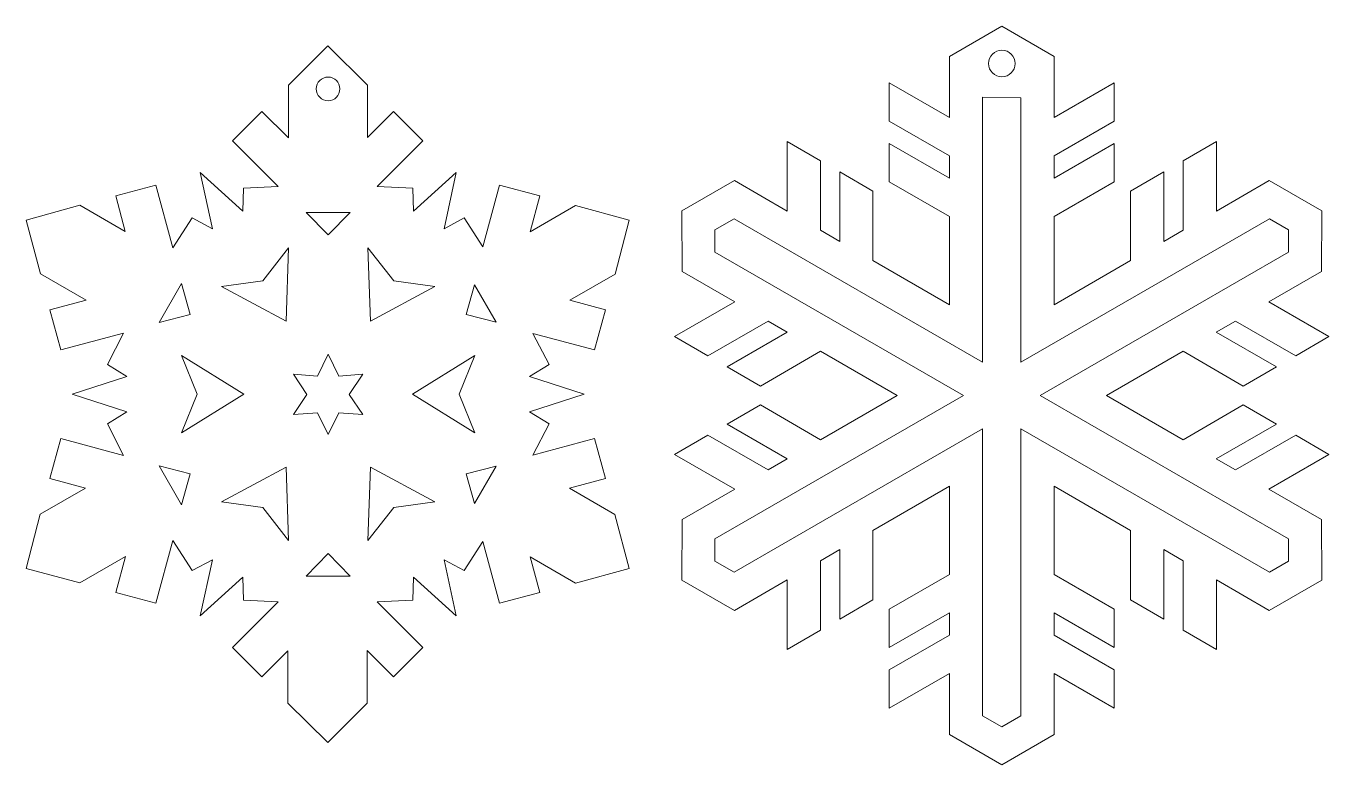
# Model space of a CAD drawing. Header units: millimetres. Extents: x -103 to 102, y -103 to 103.
# Drawn here: x 40 to 101.7, y -103.3 to -68.3 of the extents above; entities that cross this region are included whole.
import ezdxf

# ---------------------------------------------------------------- set-up
doc = ezdxf.new("R2010")
doc.units = ezdxf.units.MM
doc.header["$MEASUREMENT"] = 0
doc.layers.add('layer 1', color=7, linetype='Continuous')

msp = doc.modelspace()

# ---------------------------------------------------------------- linework, layer by layer
at = {"layer": 'layer 1', "color": 231, "lineweight": 9}
for points, knots in [([(98.8499, -90.2668), (98.8499, -90.2668), (101.7023, -88.621), (101.7023, -88.621), (101.7023, -88.621), (101.7023, -88.621), (100.1288, -87.7125), (100.1288, -87.7125), (100.1288, -87.7125), (100.1288, -87.7125), (97.2764, -89.3584), (97.2764, -89.3584), (97.2764, -89.3584), (97.2764, -89.3584), (96.3622, -88.8305), (96.3622, -88.8305), (96.3622, -88.8305), (96.3622, -88.8305), (99.2132, -87.1839), (99.2132, -87.1839), (99.2132, -87.1839), (99.2132, -87.1839), (97.64, -86.2757), (97.64, -86.2757), (97.64, -86.2757), (97.64, -86.2757), (94.789, -87.9223), (94.789, -87.9223), (94.789, -87.9223), (94.789, -87.9223), (91.1641, -85.8296), (91.1641, -85.8296), (91.1641, -85.8296), (91.1641, -85.8296), (94.789, -83.7368), (94.789, -83.7368), (94.789, -83.7368), (94.789, -83.7368), (97.6401, -85.3834), (97.6401, -85.3834), (97.6401, -85.3834), (97.6401, -85.3834), (99.2132, -84.4751), (99.2132, -84.4751), (99.2132, -84.4751), (99.2132, -84.4751), (96.3621, -82.8284), (96.3621, -82.8284), (96.3621, -82.8284), (96.3621, -82.8284), (97.2764, -82.3007), (97.2764, -82.3007), (97.2764, -82.3007), (97.2764, -82.3007), (100.1288, -83.9466), (100.1288, -83.9466), (100.1288, -83.9466), (100.1288, -83.9466), (101.7023, -83.038), (101.7023, -83.038), (101.7023, -83.038), (101.7023, -83.038), (98.8499, -81.3922), (98.8499, -81.3922), (98.8499, -81.3922), (98.8499, -81.3922), (101.3511, -79.9481), (101.3511, -79.9481), (101.3511, -79.9481), (101.3511, -79.9481), (101.3585, -77.0763), (101.3585, -77.0763), (101.3585, -77.0763), (101.3585, -77.0763), (98.8702, -75.6509), (98.8702, -75.6509), (98.8702, -75.6509), (98.8702, -75.6509), (96.3689, -77.095), (96.3689, -77.095), (96.3689, -77.095), (96.3689, -77.095), (96.3696, -73.8018), (96.3696, -73.8018), (96.3696, -73.8018), (96.3696, -73.8018), (94.7962, -74.7104), (94.7962, -74.7104), (94.7962, -74.7104), (94.7962, -74.7104), (94.7953, -78.0035), (94.7953, -78.0035), (94.7953, -78.0035), (94.7953, -78.0035), (93.8811, -78.5313), (93.8811, -78.5313), (93.8811, -78.5313), (93.8811, -78.5313), (93.8805, -75.239), (93.8805, -75.239), (93.8805, -75.239), (93.8805, -75.239), (92.3074, -76.1472), (92.3074, -76.1472), (92.3074, -76.1472), (92.3074, -76.1472), (92.308, -79.4396), (92.308, -79.4396), (92.308, -79.4396), (92.308, -79.4396), (88.6832, -81.5324), (88.6832, -81.5324), (88.6832, -81.5324), (88.6832, -81.5324), (88.6832, -77.3469), (88.6832, -77.3469), (88.6832, -77.3469), (88.6832, -77.3469), (91.5347, -75.7011), (91.5347, -75.7011), (91.5347, -75.7011), (91.5347, -75.7011), (91.5347, -73.8848), (91.5347, -73.8848), (91.5347, -73.8848), (91.5347, -73.8848), (88.6832, -75.5304), (88.6832, -75.5304), (88.6832, -75.5304), (88.6832, -75.5304), (88.6832, -74.4748), (88.6832, -74.4748), (88.6832, -74.4748), (88.6832, -74.4748), (91.5347, -72.8275), (91.5347, -72.8275), (91.5347, -72.8275), (91.5347, -72.8275), (91.5347, -71.0105), (91.5347, -71.0105), (91.5347, -71.0105), (91.5347, -71.0105), (88.6832, -72.6578), (88.6832, -72.6578), (88.6832, -72.6578), (88.6832, -72.6578), (88.6832, -69.7697), (88.6832, -69.7697), (88.6832, -69.7697), (88.6832, -69.7697), (86.1999, -68.3274), (86.1999, -68.3274), (86.1999, -68.3274), (86.1999, -68.3274), (83.7213, -69.7697), (83.7213, -69.7697), (83.7213, -69.7697), (83.7213, -69.7697), (83.7213, -72.6578), (83.7213, -72.6578), (83.7213, -72.6578), (83.7213, -72.6578), (80.8697, -71.0105), (80.8697, -71.0105), (80.8697, -71.0105), (80.8697, -71.0105), (80.8697, -72.8275), (80.8697, -72.8275), (80.8697, -72.8275), (80.8697, -72.8275), (83.7213, -74.4748), (83.7213, -74.4748), (83.7213, -74.4748), (83.7213, -74.4748), (83.7213, -75.5304), (83.7213, -75.5304), (83.7213, -75.5304), (83.7213, -75.5304), (80.8697, -73.8848), (80.8697, -73.8848), (80.8697, -73.8848), (80.8697, -73.8848), (80.8697, -75.7011), (80.8697, -75.7011), (80.8697, -75.7011), (80.8697, -75.7011), (83.7213, -77.3469), (83.7213, -77.3469), (83.7213, -77.3469), (83.7213, -77.3469), (83.7213, -81.5325), (83.7213, -81.5325), (83.7213, -81.5325), (83.7213, -81.5325), (80.0965, -79.4397), (80.0965, -79.4397), (80.0965, -79.4397), (80.0965, -79.4397), (80.097, -76.1473), (80.097, -76.1473), (80.097, -76.1473), (80.097, -76.1473), (78.5239, -75.239), (78.5239, -75.239), (78.5239, -75.239), (78.5239, -75.239), (78.5234, -78.5314), (78.5234, -78.5314), (78.5234, -78.5314), (78.5234, -78.5314), (77.6091, -78.0036), (77.6091, -78.0036), (77.6091, -78.0036), (77.6091, -78.0036), (77.6083, -74.7104), (77.6083, -74.7104), (77.6083, -74.7104), (77.6083, -74.7104), (76.0348, -73.802), (76.0348, -73.802), (76.0348, -73.802), (76.0348, -73.802), (76.0356, -77.0951), (76.0356, -77.0951), (76.0356, -77.0951), (76.0356, -77.0951), (73.5343, -75.6511), (73.5343, -75.6511), (73.5343, -75.6511), (73.5343, -75.6511), (71.0437, -77.0806), (71.0437, -77.0806), (71.0437, -77.0806), (71.0437, -77.0806), (71.0534, -79.9483), (71.0534, -79.9483), (71.0534, -79.9483), (71.0534, -79.9483), (73.5547, -81.3923), (73.5547, -81.3923), (73.5547, -81.3923), (73.5547, -81.3923), (70.7023, -83.0382), (70.7023, -83.0382), (70.7023, -83.0382), (70.7023, -83.0382), (72.2758, -83.9466), (72.2758, -83.9466), (72.2758, -83.9466), (72.2758, -83.9466), (75.1281, -82.3007), (75.1281, -82.3007), (75.1281, -82.3007), (75.1281, -82.3007), (76.0423, -82.8286), (76.0423, -82.8286), (76.0423, -82.8286), (76.0423, -82.8286), (73.1914, -84.4753), (73.1914, -84.4753), (73.1914, -84.4753), (73.1914, -84.4753), (74.7645, -85.3835), (74.7645, -85.3835), (74.7645, -85.3835), (74.7645, -85.3835), (77.6155, -83.7368), (77.6155, -83.7368), (77.6155, -83.7368), (77.6155, -83.7368), (81.2403, -85.8296), (81.2403, -85.8296), (81.2403, -85.8296), (81.2403, -85.8296), (77.6155, -87.9223), (77.6155, -87.9223), (77.6155, -87.9223), (77.6155, -87.9223), (74.7645, -86.2758), (74.7645, -86.2758), (74.7645, -86.2758), (74.7645, -86.2758), (73.1914, -87.1839), (73.1914, -87.1839), (73.1914, -87.1839), (73.1914, -87.1839), (76.0423, -88.8306), (76.0423, -88.8306), (76.0423, -88.8306), (76.0423, -88.8306), (75.1281, -89.3585), (75.1281, -89.3585), (75.1281, -89.3585), (75.1281, -89.3585), (72.2758, -87.7125), (72.2758, -87.7125), (72.2758, -87.7125), (72.2758, -87.7125), (70.7023, -88.621), (70.7023, -88.621), (70.7023, -88.621), (70.7023, -88.621), (73.5547, -90.2669), (73.5547, -90.2669), (73.5547, -90.2669), (73.5547, -90.2669), (71.0534, -91.7111), (71.0534, -91.7111), (71.0534, -91.7111), (71.0534, -91.7111), (71.0461, -94.5827), (71.0461, -94.5827), (71.0461, -94.5827), (71.0461, -94.5827), (73.5344, -96.0081), (73.5344, -96.0081), (73.5344, -96.0081), (73.5344, -96.0081), (76.0356, -94.5641), (76.0356, -94.5641), (76.0356, -94.5641), (76.0356, -94.5641), (76.0348, -97.8572), (76.0348, -97.8572), (76.0348, -97.8572), (76.0348, -97.8572), (77.6083, -96.9487), (77.6083, -96.9487), (77.6083, -96.9487), (77.6083, -96.9487), (77.6091, -93.6556), (77.6091, -93.6556), (77.6091, -93.6556), (77.6091, -93.6556), (78.5234, -93.1278), (78.5234, -93.1278), (78.5234, -93.1278), (78.5234, -93.1278), (78.5239, -96.4202), (78.5239, -96.4202), (78.5239, -96.4202), (78.5239, -96.4202), (80.097, -95.5119), (80.097, -95.5119), (80.097, -95.5119), (80.097, -95.5119), (80.0965, -92.2196), (80.0965, -92.2196), (80.0965, -92.2196), (80.0965, -92.2196), (83.7213, -90.1267), (83.7213, -90.1267), (83.7213, -90.1267), (83.7213, -90.1267), (83.7214, -94.3124), (83.7214, -94.3124), (83.7214, -94.3124), (83.7214, -94.3124), (80.8697, -95.958), (80.8697, -95.958), (80.8697, -95.958), (80.8697, -95.958), (80.8697, -97.7745), (80.8697, -97.7745), (80.8697, -97.7745), (80.8697, -97.7745), (83.7214, -96.1288), (83.7214, -96.1288), (83.7214, -96.1288), (83.7214, -96.1288), (83.7214, -97.1845), (83.7214, -97.1845), (83.7214, -97.1845), (83.7214, -97.1845), (80.8697, -98.8317), (80.8697, -98.8317), (80.8697, -98.8317), (80.8697, -98.8317), (80.8697, -100.6487), (80.8697, -100.6487), (80.8697, -100.6487), (80.8697, -100.6487), (83.7214, -99.0014), (83.7214, -99.0014), (83.7214, -99.0014), (83.7214, -99.0014), (83.7214, -101.8896), (83.7214, -101.8896), (83.7214, -101.8896), (83.7214, -101.8896), (86.2046, -103.3318), (86.2046, -103.3318), (86.2046, -103.3318), (86.2046, -103.3318), (88.6832, -101.8896), (88.6832, -101.8896), (88.6832, -101.8896), (88.6832, -101.8896), (88.6832, -99.0014), (88.6832, -99.0014), (88.6832, -99.0014), (88.6832, -99.0014), (91.5347, -100.6487), (91.5347, -100.6487), (91.5347, -100.6487), (91.5347, -100.6487), (91.5347, -98.8317), (91.5347, -98.8317), (91.5347, -98.8317), (91.5347, -98.8317), (88.6832, -97.1845), (88.6832, -97.1845), (88.6832, -97.1845), (88.6832, -97.1845), (88.6832, -96.1288), (88.6832, -96.1288), (88.6832, -96.1288), (88.6832, -96.1288), (91.5347, -97.7745), (91.5347, -97.7745), (91.5347, -97.7745), (91.5347, -97.7745), (91.5347, -95.958), (91.5347, -95.958), (91.5347, -95.958), (91.5347, -95.958), (88.6832, -94.3123), (88.6832, -94.3123), (88.6832, -94.3123), (88.6832, -94.3123), (88.6832, -90.1267), (88.6832, -90.1267), (88.6832, -90.1267), (88.6832, -90.1267), (92.308, -92.2194), (92.308, -92.2194), (92.308, -92.2194), (92.308, -92.2194), (92.3076, -95.5119), (92.3076, -95.5119), (92.3076, -95.5119), (92.3076, -95.5119), (93.8807, -96.4202), (93.8807, -96.4202), (93.8807, -96.4202), (93.8807, -96.4202), (93.8812, -93.1277), (93.8812, -93.1277), (93.8812, -93.1277), (93.8812, -93.1277), (94.7955, -93.6556), (94.7955, -93.6556), (94.7955, -93.6556), (94.7955, -93.6556), (94.7962, -96.9487), (94.7962, -96.9487), (94.7962, -96.9487), (94.7962, -96.9487), (96.3697, -97.8572), (96.3697, -97.8572), (96.3697, -97.8572), (96.3697, -97.8572), (96.3689, -94.5641), (96.3689, -94.5641), (96.3689, -94.5641), (96.3689, -94.5641), (98.8702, -96.0081), (98.8702, -96.0081), (98.8702, -96.0081), (98.8702, -96.0081), (101.3609, -94.5786), (101.3609, -94.5786), (101.3609, -94.5786), (101.3609, -94.5786), (101.3511, -91.7109), (101.3511, -91.7109), (101.3511, -91.7109), (101.3511, -91.7109), (98.8499, -90.2668), (98.8499, -90.2668)], [0, 0, 0, 0, 0.0082645, 0.0082645, 0.0082645, 0.0082645, 0.0165289, 0.0165289, 0.0165289, 0.0165289, 0.0247934, 0.0247934, 0.0247934, 0.0247934, 0.0330579, 0.0330579, 0.0330579, 0.0330579, 0.0413223, 0.0413223, 0.0413223, 0.0413223, 0.0495868, 0.0495868, 0.0495868, 0.0495868, 0.0578512, 0.0578512, 0.0578512, 0.0578512, 0.0661157, 0.0661157, 0.0661157, 0.0661157, 0.0743802, 0.0743802, 0.0743802, 0.0743802, 0.0826446, 0.0826446, 0.0826446, 0.0826446, 0.0909091, 0.0909091, 0.0909091, 0.0909091, 0.0991736, 0.0991736, 0.0991736, 0.0991736, 0.107438, 0.107438, 0.107438, 0.107438, 0.1157025, 0.1157025, 0.1157025, 0.1157025, 0.1239669, 0.1239669, 0.1239669, 0.1239669, 0.1322314, 0.1322314, 0.1322314, 0.1322314, 0.1404959, 0.1404959, 0.1404959, 0.1404959, 0.1487603, 0.1487603, 0.1487603, 0.1487603, 0.1570248, 0.1570248, 0.1570248, 0.1570248, 0.1652893, 0.1652893, 0.1652893, 0.1652893, 0.1735537, 0.1735537, 0.1735537, 0.1735537, 0.1818182, 0.1818182, 0.1818182, 0.1818182, 0.1900826, 0.1900826, 0.1900826, 0.1900826, 0.1983471, 0.1983471, 0.1983471, 0.1983471, 0.2066116, 0.2066116, 0.2066116, 0.2066116, 0.214876, 0.214876, 0.214876, 0.214876, 0.2231405, 0.2231405, 0.2231405, 0.2231405, 0.231405, 0.231405, 0.231405, 0.231405, 0.2396694, 0.2396694, 0.2396694, 0.2396694, 0.2479339, 0.2479339, 0.2479339, 0.2479339, 0.2561983, 0.2561983, 0.2561983, 0.2561983, 0.2644628, 0.2644628, 0.2644628, 0.2644628, 0.2727273, 0.2727273, 0.2727273, 0.2727273, 0.2809917, 0.2809917, 0.2809917, 0.2809917, 0.2892562, 0.2892562, 0.2892562, 0.2892562, 0.2975207, 0.2975207, 0.2975207, 0.2975207, 0.3057851, 0.3057851, 0.3057851, 0.3057851, 0.3140496, 0.3140496, 0.3140496, 0.3140496, 0.322314, 0.322314, 0.322314, 0.322314, 0.3305785, 0.3305785, 0.3305785, 0.3305785, 0.338843, 0.338843, 0.338843, 0.338843, 0.3471074, 0.3471074, 0.3471074, 0.3471074, 0.3553719, 0.3553719, 0.3553719, 0.3553719, 0.3636364, 0.3636364, 0.3636364, 0.3636364, 0.3719008, 0.3719008, 0.3719008, 0.3719008, 0.3801653, 0.3801653, 0.3801653, 0.3801653, 0.3884298, 0.3884298, 0.3884298, 0.3884298, 0.3966942, 0.3966942, 0.3966942, 0.3966942, 0.4049587, 0.4049587, 0.4049587, 0.4049587, 0.4132231, 0.4132231, 0.4132231, 0.4132231, 0.4214876, 0.4214876, 0.4214876, 0.4214876, 0.4297521, 0.4297521, 0.4297521, 0.4297521, 0.4380165, 0.4380165, 0.4380165, 0.4380165, 0.446281, 0.446281, 0.446281, 0.446281, 0.4545455, 0.4545455, 0.4545455, 0.4545455, 0.4628099, 0.4628099, 0.4628099, 0.4628099, 0.4710744, 0.4710744, 0.4710744, 0.4710744, 0.4793388, 0.4793388, 0.4793388, 0.4793388, 0.4876033, 0.4876033, 0.4876033, 0.4876033, 0.4958678, 0.4958678, 0.4958678, 0.4958678, 0.5041322, 0.5041322, 0.5041322, 0.5041322, 0.5123967, 0.5123967, 0.5123967, 0.5123967, 0.5206612, 0.5206612, 0.5206612, 0.5206612, 0.5289256, 0.5289256, 0.5289256, 0.5289256, 0.5371901, 0.5371901, 0.5371901, 0.5371901, 0.5454545, 0.5454545, 0.5454545, 0.5454545, 0.553719, 0.553719, 0.553719, 0.553719, 0.5619835, 0.5619835, 0.5619835, 0.5619835, 0.5702479, 0.5702479, 0.5702479, 0.5702479, 0.5785124, 0.5785124, 0.5785124, 0.5785124, 0.5867769, 0.5867769, 0.5867769, 0.5867769, 0.5950413, 0.5950413, 0.5950413, 0.5950413, 0.6033058, 0.6033058, 0.6033058, 0.6033058, 0.6115702, 0.6115702, 0.6115702, 0.6115702, 0.6198347, 0.6198347, 0.6198347, 0.6198347, 0.6280992, 0.6280992, 0.6280992, 0.6280992, 0.6363636, 0.6363636, 0.6363636, 0.6363636, 0.6446281, 0.6446281, 0.6446281, 0.6446281, 0.6528926, 0.6528926, 0.6528926, 0.6528926, 0.661157, 0.661157, 0.661157, 0.661157, 0.6694215, 0.6694215, 0.6694215, 0.6694215, 0.677686, 0.677686, 0.677686, 0.677686, 0.6859504, 0.6859504, 0.6859504, 0.6859504, 0.6942149, 0.6942149, 0.6942149, 0.6942149, 0.7024793, 0.7024793, 0.7024793, 0.7024793, 0.7107438, 0.7107438, 0.7107438, 0.7107438, 0.7190083, 0.7190083, 0.7190083, 0.7190083, 0.7272727, 0.7272727, 0.7272727, 0.7272727, 0.7355372, 0.7355372, 0.7355372, 0.7355372, 0.7438017, 0.7438017, 0.7438017, 0.7438017, 0.7520661, 0.7520661, 0.7520661, 0.7520661, 0.7603306, 0.7603306, 0.7603306, 0.7603306, 0.768595, 0.768595, 0.768595, 0.768595, 0.7768595, 0.7768595, 0.7768595, 0.7768595, 0.785124, 0.785124, 0.785124, 0.785124, 0.7933884, 0.7933884, 0.7933884, 0.7933884, 0.8016529, 0.8016529, 0.8016529, 0.8016529, 0.8099174, 0.8099174, 0.8099174, 0.8099174, 0.8181818, 0.8181818, 0.8181818, 0.8181818, 0.8264463, 0.8264463, 0.8264463, 0.8264463, 0.8347107, 0.8347107, 0.8347107, 0.8347107, 0.8429752, 0.8429752, 0.8429752, 0.8429752, 0.8512397, 0.8512397, 0.8512397, 0.8512397, 0.8595041, 0.8595041, 0.8595041, 0.8595041, 0.8677686, 0.8677686, 0.8677686, 0.8677686, 0.8760331, 0.8760331, 0.8760331, 0.8760331, 0.8842975, 0.8842975, 0.8842975, 0.8842975, 0.892562, 0.892562, 0.892562, 0.892562, 0.9008264, 0.9008264, 0.9008264, 0.9008264, 0.9090909, 0.9090909, 0.9090909, 0.9090909, 0.9173554, 0.9173554, 0.9173554, 0.9173554, 0.9256198, 0.9256198, 0.9256198, 0.9256198, 0.9338843, 0.9338843, 0.9338843, 0.9338843, 0.9421488, 0.9421488, 0.9421488, 0.9421488, 0.9504132, 0.9504132, 0.9504132, 0.9504132, 0.9586777, 0.9586777, 0.9586777, 0.9586777, 0.9669421, 0.9669421, 0.9669421, 0.9669421, 0.9752066, 0.9752066, 0.9752066, 0.9752066, 0.9834711, 0.9834711, 0.9834711, 0.9834711, 1, 1, 1, 1]), ([(86.2074, -69.4733), (86.5554, -69.4733), (86.8375, -69.7554), (86.8375, -70.1034), (86.8375, -70.1034), (86.8375, -70.4513), (86.5554, -70.7334), (86.2074, -70.7334), (86.2074, -70.7334), (85.8595, -70.7334), (85.5773, -70.4513), (85.5773, -70.1034), (85.5773, -70.1034), (85.5773, -69.7554), (85.8595, -69.4733), (86.2074, -69.4733)], [0, 0, 0, 0, 0.2, 0.2, 0.2, 0.2, 0.4, 0.4, 0.4, 0.4, 0.6, 0.6, 0.6, 0.6, 1, 1, 1, 1]), ([(84.3869, -85.8296), (84.3869, -85.8296), (84.3869, -85.8296), (84.3869, -85.8296), (84.3869, -85.8296), (84.3869, -85.8296), (72.6123, -79.0316), (72.6123, -79.0316), (72.6123, -79.0316), (72.6123, -79.0316), (72.6149, -77.9849), (72.6149, -77.9849), (72.6149, -77.9849), (72.6149, -77.9849), (73.5199, -77.4595), (73.5199, -77.4595), (73.5199, -77.4595), (73.5199, -77.4595), (85.2945, -84.2525), (85.2945, -84.2525), (85.2945, -84.2525), (85.2945, -84.2525), (85.2945, -71.7021), (85.2945, -71.7021), (85.2945, -71.7021), (85.2945, -71.7021), (87.1099, -71.7214), (87.1099, -71.7214), (87.1099, -71.7214), (87.1099, -71.7214), (87.1099, -84.2525), (87.1099, -84.2525), (87.1099, -84.2525), (87.1099, -84.2525), (98.8845, -77.4593), (98.8845, -77.4593), (98.8845, -77.4593), (98.8845, -77.4593), (99.7897, -77.9848), (99.7897, -77.9848), (99.7897, -77.9848), (99.7897, -77.9848), (99.7922, -79.0314), (99.7922, -79.0314), (99.7922, -79.0314), (99.7922, -79.0314), (88.0175, -85.8296), (88.0175, -85.8296), (88.0175, -85.8296), (88.0175, -85.8296), (99.7922, -92.6276), (99.7922, -92.6276), (99.7922, -92.6276), (99.7922, -92.6276), (99.7897, -93.6742), (99.7897, -93.6742), (99.7897, -93.6742), (99.7897, -93.6742), (98.8847, -94.1997), (98.8847, -94.1997), (98.8847, -94.1997), (98.8847, -94.1997), (87.1099, -87.407), (87.1099, -87.407), (87.1099, -87.407), (87.1099, -87.407), (87.1099, -100.9978), (87.1099, -100.9978), (87.1099, -100.9978), (87.1099, -100.9978), (86.2023, -101.519), (86.2023, -101.519), (86.2023, -101.519), (86.2023, -101.519), (85.2946, -100.9978), (85.2946, -100.9978), (85.2946, -100.9978), (85.2946, -100.9978), (85.2945, -87.407), (85.2945, -87.407), (85.2945, -87.407), (85.2945, -87.407), (73.5199, -94.1998), (73.5199, -94.1998), (73.5199, -94.1998), (73.5199, -94.1998), (72.6149, -93.6743), (72.6149, -93.6743), (72.6149, -93.6743), (72.6149, -93.6743), (72.6123, -92.6276), (72.6123, -92.6276), (72.6123, -92.6276), (72.6123, -92.6276), (84.3869, -85.8296), (84.3869, -85.8296)], [0, 0, 0, 0, 0.04, 0.04, 0.04, 0.04, 0.08, 0.08, 0.08, 0.08, 0.12, 0.12, 0.12, 0.12, 0.16, 0.16, 0.16, 0.16, 0.2, 0.2, 0.2, 0.2, 0.24, 0.24, 0.24, 0.24, 0.28, 0.28, 0.28, 0.28, 0.32, 0.32, 0.32, 0.32, 0.36, 0.36, 0.36, 0.36, 0.4, 0.4, 0.4, 0.4, 0.44, 0.44, 0.44, 0.44, 0.48, 0.48, 0.48, 0.48, 0.52, 0.52, 0.52, 0.52, 0.56, 0.56, 0.56, 0.56, 0.6, 0.6, 0.6, 0.6, 0.64, 0.64, 0.64, 0.64, 0.68, 0.68, 0.68, 0.68, 0.72, 0.72, 0.72, 0.72, 0.76, 0.76, 0.76, 0.76, 0.8, 0.8, 0.8, 0.8, 0.84, 0.84, 0.84, 0.84, 0.88, 0.88, 0.88, 0.88, 0.92, 0.92, 0.92, 0.92, 1, 1, 1, 1])]:
    msp.add_open_spline(points, degree=3, knots=knots, dxfattribs=at)
at = {"layer": 'layer 1', "color": 242, "lineweight": 9}
for points, knots in [([(68.5566, -94.0188), (68.5566, -94.0188), (67.8758, -91.474), (67.8758, -91.474), (67.8758, -91.474), (67.8758, -91.474), (65.7162, -90.2271), (65.7162, -90.2271), (65.7162, -90.2271), (65.7162, -90.2271), (67.4248, -89.7694), (67.4248, -89.7694), (67.4248, -89.7694), (67.4248, -89.7694), (66.9148, -87.866), (66.9148, -87.866), (66.9148, -87.866), (66.9148, -87.866), (63.9907, -88.6494), (63.9907, -88.6494), (63.9907, -88.6494), (63.9907, -88.6494), (64.7528, -87.17), (64.7528, -87.17), (64.7528, -87.17), (64.7528, -87.17), (63.8255, -86.5994), (63.8255, -86.5994), (63.8255, -86.5994), (63.8255, -86.5994), (66.4171, -85.7673), (66.4171, -85.7673), (66.4171, -85.7673), (66.4171, -85.7673), (63.8255, -84.9351), (63.8255, -84.9351), (63.8255, -84.9351), (63.8255, -84.9351), (64.7528, -84.3645), (64.7528, -84.3645), (64.7528, -84.3645), (64.7528, -84.3645), (63.9924, -82.8885), (63.9924, -82.8885), (63.9924, -82.8885), (63.9924, -82.8885), (66.9148, -83.6715), (66.9148, -83.6715), (66.9148, -83.6715), (66.9148, -83.6715), (67.4248, -81.7681), (67.4248, -81.7681), (67.4248, -81.7681), (67.4248, -81.7681), (65.7413, -81.317), (65.7413, -81.317), (65.7413, -81.317), (65.7413, -81.317), (67.885, -80.0793), (67.885, -80.0793), (67.885, -80.0793), (67.885, -80.0793), (68.5566, -77.5187), (68.5566, -77.5187), (68.5566, -77.5187), (68.5566, -77.5187), (66.0124, -76.8358), (66.0124, -76.8358), (66.0124, -76.8358), (66.0124, -76.8358), (63.8527, -78.0828), (63.8527, -78.0828), (63.8527, -78.0828), (63.8527, -78.0828), (64.3106, -76.3741), (64.3106, -76.3741), (64.3106, -76.3741), (64.3106, -76.3741), (62.4071, -75.8641), (62.4071, -75.8641), (62.4071, -75.8641), (62.4071, -75.8641), (61.6237, -78.7878), (61.6237, -78.7878), (61.6237, -78.7878), (61.6237, -78.7878), (60.7368, -77.4087), (60.7368, -77.4087), (60.7368, -77.4087), (60.7368, -77.4087), (59.779, -77.9265), (59.779, -77.9265), (59.779, -77.9265), (59.779, -77.9265), (60.3542, -75.2661), (60.3542, -75.2661), (60.3542, -75.2661), (60.3542, -75.2661), (58.3377, -77.0944), (58.3377, -77.0944), (58.3377, -77.0944), (58.3377, -77.0944), (58.3072, -76.006), (58.3072, -76.006), (58.3072, -76.006), (58.3072, -76.006), (56.6168, -75.9249), (56.6168, -75.9249), (56.6168, -75.9249), (56.6168, -75.9249), (58.7745, -73.767), (58.7745, -73.767), (58.7745, -73.767), (58.7745, -73.767), (57.3813, -72.3737), (57.3813, -72.3737), (57.3813, -72.3737), (57.3813, -72.3737), (56.1489, -73.6061), (56.1489, -73.6061), (56.1489, -73.6061), (56.1489, -73.6061), (56.1489, -71.1307), (56.1489, -71.1307), (56.1489, -71.1307), (56.1489, -71.1307), (54.2672, -69.2689), (54.2672, -69.2689), (54.2672, -69.2689), (54.2672, -69.2689), (52.4037, -71.1307), (52.4037, -71.1307), (52.4037, -71.1307), (52.4037, -71.1307), (52.4037, -73.6245), (52.4037, -73.6245), (52.4037, -73.6245), (52.4037, -73.6245), (51.1529, -72.3737), (51.1529, -72.3737), (51.1529, -72.3737), (51.1529, -72.3737), (49.7596, -73.767), (49.7596, -73.767), (49.7596, -73.767), (49.7596, -73.767), (51.9196, -75.9271), (51.9196, -75.9271), (51.9196, -75.9271), (51.9196, -75.9271), (50.2753, -76.006), (50.2753, -76.006), (50.2753, -76.006), (50.2753, -76.006), (50.2448, -77.0944), (50.2448, -77.0944), (50.2448, -77.0944), (50.2448, -77.0944), (48.2283, -75.2662), (48.2283, -75.2662), (48.2283, -75.2662), (48.2283, -75.2662), (48.8034, -77.9265), (48.8034, -77.9265), (48.8034, -77.9265), (48.8034, -77.9265), (47.8456, -77.4088), (47.8456, -77.4088), (47.8456, -77.4088), (47.8456, -77.4088), (46.9247, -78.8409), (46.9247, -78.8409), (46.9247, -78.8409), (46.9247, -78.8409), (46.127, -75.8643), (46.127, -75.8643), (46.127, -75.8643), (46.127, -75.8643), (44.2238, -76.3742), (44.2238, -76.3742), (44.2238, -76.3742), (44.2238, -76.3742), (44.6749, -78.0578), (44.6749, -78.0578), (44.6749, -78.0578), (44.6749, -78.0578), (42.5311, -76.8202), (42.5311, -76.8202), (42.5311, -76.8202), (42.5311, -76.8202), (39.9777, -77.5188), (39.9777, -77.5188), (39.9777, -77.5188), (39.9777, -77.5188), (40.6584, -80.0635), (40.6584, -80.0635), (40.6584, -80.0635), (40.6584, -80.0635), (42.8181, -81.3104), (42.8181, -81.3104), (42.8181, -81.3104), (42.8181, -81.3104), (41.1095, -81.7682), (41.1095, -81.7682), (41.1095, -81.7682), (41.1095, -81.7682), (41.6196, -83.6716), (41.6196, -83.6716), (41.6196, -83.6716), (41.6196, -83.6716), (44.5981, -82.8735), (44.5981, -82.8735), (44.5981, -82.8735), (44.5981, -82.8735), (43.83, -84.3645), (43.83, -84.3645), (43.83, -84.3645), (43.83, -84.3645), (44.7572, -84.9351), (44.7572, -84.9351), (44.7572, -84.9351), (44.7572, -84.9351), (42.1655, -85.7673), (42.1655, -85.7673), (42.1655, -85.7673), (42.1655, -85.7673), (44.7572, -86.5995), (44.7572, -86.5995), (44.7572, -86.5995), (44.7572, -86.5995), (43.83, -87.1701), (43.83, -87.1701), (43.83, -87.1701), (43.83, -87.1701), (44.5998, -88.6646), (44.5998, -88.6646), (44.5998, -88.6646), (44.5998, -88.6646), (41.6196, -87.866), (41.6196, -87.866), (41.6196, -87.866), (41.6196, -87.866), (41.1095, -89.7694), (41.1095, -89.7694), (41.1095, -89.7694), (41.1095, -89.7694), (42.793, -90.2205), (42.793, -90.2205), (42.793, -90.2205), (42.793, -90.2205), (40.6492, -91.4582), (40.6492, -91.4582), (40.6492, -91.4582), (40.6492, -91.4582), (39.9777, -94.0188), (39.9777, -94.0188), (39.9777, -94.0188), (39.9777, -94.0188), (42.5219, -94.7017), (42.5219, -94.7017), (42.5219, -94.7017), (42.5219, -94.7017), (44.6815, -93.4548), (44.6815, -93.4548), (44.6815, -93.4548), (44.6815, -93.4548), (44.2238, -95.1634), (44.2238, -95.1634), (44.2238, -95.1634), (44.2238, -95.1634), (46.127, -95.6733), (46.127, -95.6733), (46.127, -95.6733), (46.127, -95.6733), (46.9252, -92.6944), (46.9252, -92.6944), (46.9252, -92.6944), (46.9252, -92.6944), (47.8458, -94.1258), (47.8458, -94.1258), (47.8458, -94.1258), (47.8458, -94.1258), (48.8037, -93.6081), (48.8037, -93.6081), (48.8037, -93.6081), (48.8037, -93.6081), (48.2285, -96.2685), (48.2285, -96.2685), (48.2285, -96.2685), (48.2285, -96.2685), (50.2449, -94.4402), (50.2449, -94.4402), (50.2449, -94.4402), (50.2449, -94.4402), (50.2755, -95.5286), (50.2755, -95.5286), (50.2755, -95.5286), (50.2755, -95.5286), (51.9226, -95.6076), (51.9226, -95.6076), (51.9226, -95.6076), (51.9226, -95.6076), (49.7596, -97.7707), (49.7596, -97.7707), (49.7596, -97.7707), (49.7596, -97.7707), (51.1529, -99.1639), (51.1529, -99.1639), (51.1529, -99.1639), (51.1529, -99.1639), (52.3854, -97.9315), (52.3854, -97.9315), (52.3854, -97.9315), (52.3854, -97.9315), (52.3854, -100.407), (52.3854, -100.407), (52.3854, -100.407), (52.3854, -100.407), (54.2672, -102.2688), (54.2672, -102.2688), (54.2672, -102.2688), (54.2672, -102.2688), (56.1306, -100.407), (56.1306, -100.407), (56.1306, -100.407), (56.1306, -100.407), (56.1306, -97.9132), (56.1306, -97.9132), (56.1306, -97.9132), (56.1306, -97.9132), (57.3813, -99.1639), (57.3813, -99.1639), (57.3813, -99.1639), (57.3813, -99.1639), (58.7748, -97.7706), (58.7748, -97.7706), (58.7748, -97.7706), (58.7748, -97.7706), (56.6138, -95.6097), (56.6138, -95.6097), (56.6138, -95.6097), (56.6138, -95.6097), (58.3072, -95.5286), (58.3072, -95.5286), (58.3072, -95.5286), (58.3072, -95.5286), (58.3377, -94.4402), (58.3377, -94.4402), (58.3377, -94.4402), (58.3377, -94.4402), (60.3542, -96.2685), (60.3542, -96.2685), (60.3542, -96.2685), (60.3542, -96.2685), (59.779, -93.6081), (59.779, -93.6081), (59.779, -93.6081), (59.779, -93.6081), (60.7369, -94.1258), (60.7369, -94.1258), (60.7369, -94.1258), (60.7369, -94.1258), (61.6232, -92.7476), (61.6232, -92.7476), (61.6232, -92.7476), (61.6232, -92.7476), (62.4072, -95.6733), (62.4072, -95.6733), (62.4072, -95.6733), (62.4072, -95.6733), (64.3106, -95.1633), (64.3106, -95.1633), (64.3106, -95.1633), (64.3106, -95.1633), (63.8595, -93.4798), (63.8595, -93.4798), (63.8595, -93.4798), (63.8595, -93.4798), (66.0033, -94.7174), (66.0033, -94.7174), (66.0033, -94.7174), (66.0033, -94.7174), (68.5566, -94.0188), (68.5566, -94.0188)], [0, 0, 0, 0, 0.0103093, 0.0103093, 0.0103093, 0.0103093, 0.0206186, 0.0206186, 0.0206186, 0.0206186, 0.0309278, 0.0309278, 0.0309278, 0.0309278, 0.0412371, 0.0412371, 0.0412371, 0.0412371, 0.0515464, 0.0515464, 0.0515464, 0.0515464, 0.0618557, 0.0618557, 0.0618557, 0.0618557, 0.0721649, 0.0721649, 0.0721649, 0.0721649, 0.0824742, 0.0824742, 0.0824742, 0.0824742, 0.0927835, 0.0927835, 0.0927835, 0.0927835, 0.1030928, 0.1030928, 0.1030928, 0.1030928, 0.1134021, 0.1134021, 0.1134021, 0.1134021, 0.1237113, 0.1237113, 0.1237113, 0.1237113, 0.1340206, 0.1340206, 0.1340206, 0.1340206, 0.1443299, 0.1443299, 0.1443299, 0.1443299, 0.1546392, 0.1546392, 0.1546392, 0.1546392, 0.1649485, 0.1649485, 0.1649485, 0.1649485, 0.1752577, 0.1752577, 0.1752577, 0.1752577, 0.185567, 0.185567, 0.185567, 0.185567, 0.1958763, 0.1958763, 0.1958763, 0.1958763, 0.2061856, 0.2061856, 0.2061856, 0.2061856, 0.2164948, 0.2164948, 0.2164948, 0.2164948, 0.2268041, 0.2268041, 0.2268041, 0.2268041, 0.2371134, 0.2371134, 0.2371134, 0.2371134, 0.2474227, 0.2474227, 0.2474227, 0.2474227, 0.257732, 0.257732, 0.257732, 0.257732, 0.2680412, 0.2680412, 0.2680412, 0.2680412, 0.2783505, 0.2783505, 0.2783505, 0.2783505, 0.2886598, 0.2886598, 0.2886598, 0.2886598, 0.2989691, 0.2989691, 0.2989691, 0.2989691, 0.3092784, 0.3092784, 0.3092784, 0.3092784, 0.3195876, 0.3195876, 0.3195876, 0.3195876, 0.3298969, 0.3298969, 0.3298969, 0.3298969, 0.3402062, 0.3402062, 0.3402062, 0.3402062, 0.3505155, 0.3505155, 0.3505155, 0.3505155, 0.3608247, 0.3608247, 0.3608247, 0.3608247, 0.371134, 0.371134, 0.371134, 0.371134, 0.3814433, 0.3814433, 0.3814433, 0.3814433, 0.3917526, 0.3917526, 0.3917526, 0.3917526, 0.4020619, 0.4020619, 0.4020619, 0.4020619, 0.4123711, 0.4123711, 0.4123711, 0.4123711, 0.4226804, 0.4226804, 0.4226804, 0.4226804, 0.4329897, 0.4329897, 0.4329897, 0.4329897, 0.443299, 0.443299, 0.443299, 0.443299, 0.4536082, 0.4536082, 0.4536082, 0.4536082, 0.4639175, 0.4639175, 0.4639175, 0.4639175, 0.4742268, 0.4742268, 0.4742268, 0.4742268, 0.4845361, 0.4845361, 0.4845361, 0.4845361, 0.4948454, 0.4948454, 0.4948454, 0.4948454, 0.5051546, 0.5051546, 0.5051546, 0.5051546, 0.5154639, 0.5154639, 0.5154639, 0.5154639, 0.5257732, 0.5257732, 0.5257732, 0.5257732, 0.5360825, 0.5360825, 0.5360825, 0.5360825, 0.5463918, 0.5463918, 0.5463918, 0.5463918, 0.556701, 0.556701, 0.556701, 0.556701, 0.5670103, 0.5670103, 0.5670103, 0.5670103, 0.5773196, 0.5773196, 0.5773196, 0.5773196, 0.5876289, 0.5876289, 0.5876289, 0.5876289, 0.5979381, 0.5979381, 0.5979381, 0.5979381, 0.6082474, 0.6082474, 0.6082474, 0.6082474, 0.6185567, 0.6185567, 0.6185567, 0.6185567, 0.628866, 0.628866, 0.628866, 0.628866, 0.6391753, 0.6391753, 0.6391753, 0.6391753, 0.6494845, 0.6494845, 0.6494845, 0.6494845, 0.6597938, 0.6597938, 0.6597938, 0.6597938, 0.6701031, 0.6701031, 0.6701031, 0.6701031, 0.6804124, 0.6804124, 0.6804124, 0.6804124, 0.6907216, 0.6907216, 0.6907216, 0.6907216, 0.7010309, 0.7010309, 0.7010309, 0.7010309, 0.7113402, 0.7113402, 0.7113402, 0.7113402, 0.7216495, 0.7216495, 0.7216495, 0.7216495, 0.7319588, 0.7319588, 0.7319588, 0.7319588, 0.742268, 0.742268, 0.742268, 0.742268, 0.7525773, 0.7525773, 0.7525773, 0.7525773, 0.7628866, 0.7628866, 0.7628866, 0.7628866, 0.7731959, 0.7731959, 0.7731959, 0.7731959, 0.7835052, 0.7835052, 0.7835052, 0.7835052, 0.7938144, 0.7938144, 0.7938144, 0.7938144, 0.8041237, 0.8041237, 0.8041237, 0.8041237, 0.814433, 0.814433, 0.814433, 0.814433, 0.8247423, 0.8247423, 0.8247423, 0.8247423, 0.8350515, 0.8350515, 0.8350515, 0.8350515, 0.8453608, 0.8453608, 0.8453608, 0.8453608, 0.8556701, 0.8556701, 0.8556701, 0.8556701, 0.8659794, 0.8659794, 0.8659794, 0.8659794, 0.8762887, 0.8762887, 0.8762887, 0.8762887, 0.8865979, 0.8865979, 0.8865979, 0.8865979, 0.8969072, 0.8969072, 0.8969072, 0.8969072, 0.9072165, 0.9072165, 0.9072165, 0.9072165, 0.9175258, 0.9175258, 0.9175258, 0.9175258, 0.9278351, 0.9278351, 0.9278351, 0.9278351, 0.9381443, 0.9381443, 0.9381443, 0.9381443, 0.9484536, 0.9484536, 0.9484536, 0.9484536, 0.9587629, 0.9587629, 0.9587629, 0.9587629, 0.9690722, 0.9690722, 0.9690722, 0.9690722, 0.9793814, 0.9793814, 0.9793814, 0.9793814, 1, 1, 1, 1]), ([(54.286, -70.7451), (54.5948, -70.7451), (54.8451, -70.9954), (54.8451, -71.3043), (54.8451, -71.3043), (54.8451, -71.6131), (54.5948, -71.8635), (54.286, -71.8635), (54.286, -71.8635), (53.9771, -71.8635), (53.7267, -71.6131), (53.7267, -71.3043), (53.7267, -71.3043), (53.7267, -70.9954), (53.9771, -70.7451), (54.286, -70.7451)], [0, 0, 0, 0, 0.2, 0.2, 0.2, 0.2, 0.4, 0.4, 0.4, 0.4, 0.6, 0.6, 0.6, 0.6, 1, 1, 1, 1]), ([(55.3342, -77.1524), (55.3342, -77.1524), (55.3342, -77.1524), (55.3342, -77.1524), (55.3342, -77.1524), (55.3342, -77.1524), (54.2912, -78.2138), (54.2912, -78.2138), (54.2912, -78.2138), (54.2912, -78.2138), (53.2482, -77.1524), (53.2482, -77.1524), (53.2482, -77.1524), (53.2482, -77.1524), (55.3342, -77.1524), (55.3342, -77.1524)], [0, 0, 0, 0, 0.2, 0.2, 0.2, 0.2, 0.4, 0.4, 0.4, 0.4, 0.6, 0.6, 0.6, 0.6, 1, 1, 1, 1]), ([(51.1885, -80.3932), (51.1885, -80.3932), (51.1885, -80.3932), (51.1885, -80.3932), (51.1885, -80.3932), (51.1885, -80.3932), (52.4054, -78.8394), (52.4054, -78.8394), (52.4054, -78.8394), (52.4054, -78.8394), (52.2941, -82.3081), (52.2941, -82.3081), (52.2941, -82.3081), (52.2941, -82.3081), (49.2346, -80.6702), (49.2346, -80.6702), (49.2346, -80.6702), (49.2346, -80.6702), (51.1885, -80.3932), (51.1885, -80.3932)], [0, 0, 0, 0, 0.1666667, 0.1666667, 0.1666667, 0.1666667, 0.3333333, 0.3333333, 0.3333333, 0.3333333, 0.5, 0.5, 0.5, 0.5, 0.6666667, 0.6666667, 0.6666667, 0.6666667, 1, 1, 1, 1]), ([(59.3481, -80.6702), (59.3481, -80.6702), (59.3481, -80.6702), (59.3481, -80.6702), (59.3481, -80.6702), (59.3481, -80.6702), (56.2885, -82.3081), (56.2885, -82.3081), (56.2885, -82.3081), (56.2885, -82.3081), (56.1771, -78.8394), (56.1771, -78.8394), (56.1771, -78.8394), (56.1771, -78.8394), (57.394, -80.3931), (57.394, -80.3931), (57.394, -80.3931), (57.394, -80.3931), (59.3481, -80.6702), (59.3481, -80.6702)], [0, 0, 0, 0, 0.1666667, 0.1666667, 0.1666667, 0.1666667, 0.3333333, 0.3333333, 0.3333333, 0.3333333, 0.5, 0.5, 0.5, 0.5, 0.6666667, 0.6666667, 0.6666667, 0.6666667, 1, 1, 1, 1]), ([(47.7498, -81.9906), (47.7498, -81.9906), (47.7498, -81.9906), (47.7498, -81.9906), (47.7498, -81.9906), (47.7498, -81.9906), (46.2796, -82.3709), (46.2796, -82.3709), (46.2796, -82.3709), (46.2796, -82.3709), (47.344, -80.5272), (47.344, -80.5272), (47.344, -80.5272), (47.344, -80.5272), (47.7498, -81.9906), (47.7498, -81.9906)], [0, 0, 0, 0, 0.2, 0.2, 0.2, 0.2, 0.4, 0.4, 0.4, 0.4, 0.6, 0.6, 0.6, 0.6, 1, 1, 1, 1]), ([(61.2229, -80.5838), (61.2229, -80.5838), (61.2229, -80.5838), (61.2229, -80.5838), (61.2229, -80.5838), (61.2229, -80.5838), (62.2463, -82.3561), (62.2463, -82.3561), (62.2463, -82.3561), (62.2463, -82.3561), (60.8328, -81.9906), (60.8328, -81.9906), (60.8328, -81.9906), (60.8328, -81.9906), (61.2229, -80.5838), (61.2229, -80.5838)], [0, 0, 0, 0, 0.2, 0.2, 0.2, 0.2, 0.4, 0.4, 0.4, 0.4, 0.6, 0.6, 0.6, 0.6, 1, 1, 1, 1]), ([(47.3488, -87.5981), (47.3488, -87.5981), (47.3488, -87.5981), (47.3488, -87.5981), (47.3488, -87.5981), (47.3488, -87.5981), (48.0858, -85.7673), (48.0858, -85.7673), (48.0858, -85.7673), (48.0858, -85.7673), (47.3488, -83.9366), (47.3488, -83.9366), (47.3488, -83.9366), (47.3488, -83.9366), (50.2971, -85.7673), (50.2971, -85.7673), (50.2971, -85.7673), (50.2971, -85.7673), (47.3488, -87.5981), (47.3488, -87.5981)], [0, 0, 0, 0, 0.1666667, 0.1666667, 0.1666667, 0.1666667, 0.3333333, 0.3333333, 0.3333333, 0.3333333, 0.5, 0.5, 0.5, 0.5, 0.6666667, 0.6666667, 0.6666667, 0.6666667, 1, 1, 1, 1]), ([(52.6403, -84.8263), (52.6403, -84.8263), (52.6403, -84.8263), (52.6403, -84.8263), (52.6403, -84.8263), (52.6403, -84.8263), (53.7845, -84.907), (53.7845, -84.907), (53.7845, -84.907), (53.7845, -84.907), (54.2865, -83.8758), (54.2865, -83.8758), (54.2865, -83.8758), (54.2865, -83.8758), (54.7887, -84.907), (54.7887, -84.907), (54.7887, -84.907), (54.7887, -84.907), (55.9328, -84.8261), (55.9328, -84.8261), (55.9328, -84.8261), (55.9328, -84.8261), (55.2909, -85.7767), (55.2909, -85.7767), (55.2909, -85.7767), (55.2909, -85.7767), (55.9329, -86.7271), (55.9329, -86.7271), (55.9329, -86.7271), (55.9329, -86.7271), (54.7887, -86.6463), (54.7887, -86.6463), (54.7887, -86.6463), (54.7887, -86.6463), (54.2865, -87.6777), (54.2865, -87.6777), (54.2865, -87.6777), (54.2865, -87.6777), (53.7845, -86.6464), (53.7845, -86.6464), (53.7845, -86.6464), (53.7845, -86.6464), (52.6404, -86.7273), (52.6404, -86.7273), (52.6404, -86.7273), (52.6404, -86.7273), (53.2823, -85.7767), (53.2823, -85.7767), (53.2823, -85.7767), (53.2823, -85.7767), (52.6403, -84.8263), (52.6403, -84.8263)], [0, 0, 0, 0, 0.0714286, 0.0714286, 0.0714286, 0.0714286, 0.1428571, 0.1428571, 0.1428571, 0.1428571, 0.2142857, 0.2142857, 0.2142857, 0.2142857, 0.2857143, 0.2857143, 0.2857143, 0.2857143, 0.3571429, 0.3571429, 0.3571429, 0.3571429, 0.4285714, 0.4285714, 0.4285714, 0.4285714, 0.5, 0.5, 0.5, 0.5, 0.5714286, 0.5714286, 0.5714286, 0.5714286, 0.6428571, 0.6428571, 0.6428571, 0.6428571, 0.7142857, 0.7142857, 0.7142857, 0.7142857, 0.7857143, 0.7857143, 0.7857143, 0.7857143, 0.8571429, 0.8571429, 0.8571429, 0.8571429, 1, 1, 1, 1]), ([(58.2856, -85.7673), (58.2856, -85.7673), (58.2856, -85.7673), (58.2856, -85.7673), (58.2856, -85.7673), (58.2856, -85.7673), (61.2339, -83.9366), (61.2339, -83.9366), (61.2339, -83.9366), (61.2339, -83.9366), (60.4968, -85.7673), (60.4968, -85.7673), (60.4968, -85.7673), (60.4968, -85.7673), (61.2339, -87.5981), (61.2339, -87.5981), (61.2339, -87.5981), (61.2339, -87.5981), (58.2856, -85.7673), (58.2856, -85.7673)], [0, 0, 0, 0, 0.1666667, 0.1666667, 0.1666667, 0.1666667, 0.3333333, 0.3333333, 0.3333333, 0.3333333, 0.5, 0.5, 0.5, 0.5, 0.6666667, 0.6666667, 0.6666667, 0.6666667, 1, 1, 1, 1]), ([(47.3435, -91.0095), (47.3435, -91.0095), (47.3435, -91.0095), (47.3435, -91.0095), (47.3435, -91.0095), (47.3435, -91.0095), (46.2776, -89.1632), (46.2776, -89.1632), (46.2776, -89.1632), (46.2776, -89.1632), (47.7499, -89.544), (47.7499, -89.544), (47.7499, -89.544), (47.7499, -89.544), (47.3435, -91.0095), (47.3435, -91.0095)], [0, 0, 0, 0, 0.2, 0.2, 0.2, 0.2, 0.4, 0.4, 0.4, 0.4, 0.6, 0.6, 0.6, 0.6, 1, 1, 1, 1]), ([(49.2346, -90.8644), (49.2346, -90.8644), (49.2346, -90.8644), (49.2346, -90.8644), (49.2346, -90.8644), (49.2346, -90.8644), (52.2942, -89.2266), (52.2942, -89.2266), (52.2942, -89.2266), (52.2942, -89.2266), (52.4055, -92.6952), (52.4055, -92.6952), (52.4055, -92.6952), (52.4055, -92.6952), (51.1886, -91.1414), (51.1886, -91.1414), (51.1886, -91.1414), (51.1886, -91.1414), (49.2346, -90.8644), (49.2346, -90.8644)], [0, 0, 0, 0, 0.1666667, 0.1666667, 0.1666667, 0.1666667, 0.3333333, 0.3333333, 0.3333333, 0.3333333, 0.5, 0.5, 0.5, 0.5, 0.6666667, 0.6666667, 0.6666667, 0.6666667, 1, 1, 1, 1]), ([(57.3941, -91.1414), (57.3941, -91.1414), (57.3941, -91.1414), (57.3941, -91.1414), (57.3941, -91.1414), (57.3941, -91.1414), (56.1771, -92.6952), (56.1771, -92.6952), (56.1771, -92.6952), (56.1771, -92.6952), (56.2885, -89.2266), (56.2885, -89.2266), (56.2885, -89.2266), (56.2885, -89.2266), (59.3481, -90.8644), (59.3481, -90.8644), (59.3481, -90.8644), (59.3481, -90.8644), (57.3941, -91.1414), (57.3941, -91.1414)], [0, 0, 0, 0, 0.1666667, 0.1666667, 0.1666667, 0.1666667, 0.3333333, 0.3333333, 0.3333333, 0.3333333, 0.5, 0.5, 0.5, 0.5, 0.6666667, 0.6666667, 0.6666667, 0.6666667, 1, 1, 1, 1]), ([(60.8328, -89.544), (60.8328, -89.544), (60.8328, -89.544), (60.8328, -89.544), (60.8328, -89.544), (60.8328, -89.544), (62.2483, -89.178), (62.2483, -89.178), (62.2483, -89.178), (62.2483, -89.178), (61.2235, -90.9528), (61.2235, -90.9528), (61.2235, -90.9528), (61.2235, -90.9528), (60.8328, -89.544), (60.8328, -89.544)], [0, 0, 0, 0, 0.2, 0.2, 0.2, 0.2, 0.4, 0.4, 0.4, 0.4, 0.6, 0.6, 0.6, 0.6, 1, 1, 1, 1]), ([(53.2452, -94.3852), (53.2452, -94.3852), (53.2452, -94.3852), (53.2452, -94.3852), (53.2452, -94.3852), (53.2452, -94.3852), (54.2913, -93.3208), (54.2913, -93.3208), (54.2913, -93.3208), (54.2913, -93.3208), (55.3374, -94.3852), (55.3374, -94.3852), (55.3374, -94.3852), (55.3374, -94.3852), (53.2452, -94.3852), (53.2452, -94.3852)], [0, 0, 0, 0, 0.2, 0.2, 0.2, 0.2, 0.4, 0.4, 0.4, 0.4, 0.6, 0.6, 0.6, 0.6, 1, 1, 1, 1])]:
    msp.add_open_spline(points, degree=3, knots=knots, dxfattribs=at)

doc.saveas('drawing.dxf')
